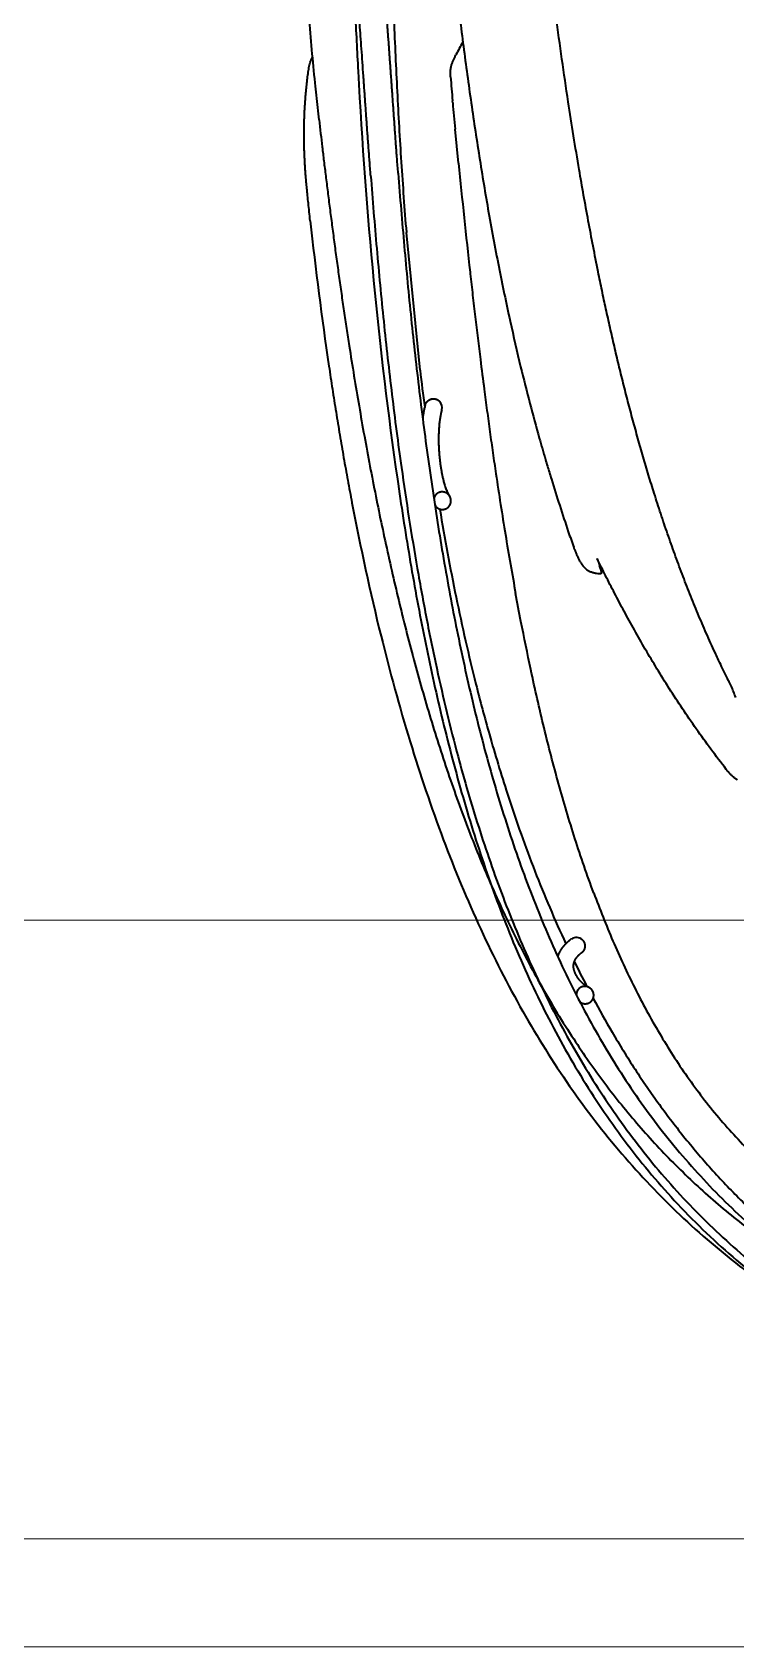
# Model space of a CAD drawing. Header units: millimetres. Extents: x 120 to 10915, y 515 to 8014.
# Drawn here: x 442.1 to 646.2, y 900.7 to 1369.2 of the extents above; entities that cross this region are included whole.
import ezdxf

# ---------------------------------------------------------------- set-up
doc = ezdxf.new("R2010")
doc.units = ezdxf.units.MM
doc.layers.get('0').update_dxf_attribs({"lineweight": 13})
doc.layers.add('201_Dimensions', color=7, linetype='Continuous', lineweight=13)
doc.layers.add('206_Cab_side_and_top_view', color=7, linetype='Continuous', lineweight=13)

# ---------------------------------------------------------------- blocks, each defined once
blk = doc.blocks.new('2409089_1')
at = {"layer": '206_Cab_side_and_top_view', "color": 3, "lineweight": 35}
for p, q in [((564.08, -821.23), (564.04, -820.71)), ((565.78, -838.78), (564.78, -828.87)), ((571.61, -835.9), (571.67, -836.05)), ((569.11, -870.38), (569.16, -870.83)), ((606.69, -955.49), (606.69, -955.5)), ((605.72, -957.74), (606.18, -957.8)), ((607.11, -957.79), (607.26, -957.77))]:
    blk.add_line(p, q, dxfattribs=at)
for centre, radius, start, end in [((644.8, -846.92), 89.05, 150.9478, 153.6033), ((565.54, -807.57), 0.558, 120.2997, 154.8467), ((1169.56, -769.65), 607.67, 184.15276, 184.81954), ((1341.54, -753.66), 780.39, 184.96735, 185.53013), ((3176.47, -579.94), 2623.49, 185.66224, 186.35608), ((1152.4, -758.84), 585.41, 197.05223, 198.6185), ((689.12, -915.08), 96.49, 198.528, 201.3634), ((577.71, -965.42), 30.64, 16.4632, 18.9013), ((201.59, -1164.87), 476.38, 21.0446, 21.4763)]:
    blk.add_arc(centre, radius, start, end, dxfattribs=at)
for points, degree, knots in [([(606.28, -870.25), (605.79, -867.79), (604.81, -862.87), (603.41, -855.47), (602.06, -848.06), (600.64, -839.84), (599.14, -830.81), (597.47, -820.12), (595.77, -808.58), (594.05, -796.18), (592.44, -783.77), (590.91, -771.35), (589.47, -758.92), (588.1, -746.48), (586.8, -734.03), (585.98, -725.73), (585.57, -721.58)], 3, [0, 0, 0, 0, 7.528896, 15.057431, 22.587713, 30.117743, 40.0909, 50.063671, 62.576633, 75.090604, 87.605814, 100.122116, 112.63446, 125.147972, 137.662778, 150.179511, 150.179511, 150.179511, 150.179511]), ([(564.94, -786.38), (565.57, -791.85), (566.9, -802.8), (569.12, -819.26), (571.56, -835.66), (574.31, -852.19), (577.33, -868.48), (579.59, -879.33), (580.74, -884.58)], 3, [0, 0, 0, 0, 16.537104, 33.097357, 49.807436, 66.273006, 83.376407, 99.511379, 99.511379, 99.511379, 99.511379]), ([(563.49, -813.66), (563.47, -813.51), (563.45, -813.2), (563.44, -812.75), (563.44, -812.3), (563.46, -811.88), (563.5, -811.47), (563.56, -811.1), (563.63, -810.78), (563.72, -810.43), (563.84, -810.05), (563.99, -809.62), (564.15, -809.22), (564.32, -808.83), (564.49, -808.45), (564.67, -808.09), (564.85, -807.71), (564.97, -807.46), (565.04, -807.33)], 3, [0, 0, 0, 0, 0.437569, 0.923816, 1.363079, 1.785943, 2.193448, 2.587782, 2.896304, 3.197383, 3.658745, 4.105869, 4.542702, 4.978589, 5.37364, 5.77778, 6.193787, 6.623186, 6.623186, 6.623186, 6.623186]), ([(569.16, -870.84), (569.4, -872.92), (569.87, -877.09), (570.59, -883.32), (571.34, -889.53), (572.2, -896.55), (573.1, -903.56), (574.02, -910.57), (574.87, -916.72), (575.73, -922.83), (576.75, -929.85), (577.96, -937.75), (579.36, -946.5), (580.82, -955.11), (581.83, -960.79), (582.35, -963.61)], 3, [0, 0, 0, 0, 6.297667, 12.57459, 18.82765, 25.053792, 33.782387, 40.040911, 46.255031, 52.422172, 58.539874, 67.533402, 76.399371, 85.131718, 93.725035, 93.725035, 93.725035, 93.725035]), ([(622.55, -934.56), (622.27, -933.68), (621.72, -931.92), (620.91, -929.28), (620.12, -926.63), (619.34, -923.97), (618.57, -921.32), (617.82, -918.65), (617.08, -915.99), (616.35, -913.32), (615.64, -910.65), (614.94, -907.97), (614.25, -905.3), (613.57, -902.61), (612.91, -899.93), (612.25, -897.24), (611.61, -894.56), (610.98, -891.86), (610.36, -889.17), (609.74, -886.47), (609.14, -883.78), (608.55, -881.08), (607.97, -878.37), (607.4, -875.67), (606.84, -872.96), (606.47, -871.16), (606.28, -870.25)], 3, [0, 0, 0, 0, 2.76674, 5.533324, 8.299754, 11.066033, 13.832164, 16.598149, 19.363989, 22.129688, 24.895293, 27.660766, 30.426107, 33.19132, 35.956406, 38.721367, 41.486204, 44.250921, 47.015592, 49.780151, 52.5446, 55.308938, 58.073168, 60.837291, 63.601305, 66.365211, 66.365211, 66.365211, 66.365211]), ([(580.74, -884.58), (581.72, -889.01), (583.56, -897.01), (586.4, -908.33), (588.84, -917.3), (590.76, -923.97), (591.94, -927.95), (592.52, -929.86), (592.72, -930.51)], 3, [0, 0, 0, 0, 13.608836, 24.611465, 35.012375, 41.501249, 45.429075, 47.472741, 47.472741, 47.472741, 47.472741]), ([(644.89, -990.46), (644.63, -989.96), (643.99, -988.67), (642.97, -986.6), (641.66, -983.89), (640.31, -981.02), (638.92, -977.99), (637.66, -975.16), (636.43, -972.32), (635.22, -969.47), (634.04, -966.61), (632.88, -963.73), (631.75, -960.85), (630.64, -957.96), (629.55, -955.06), (628.49, -952.16), (627.45, -949.24), (626.42, -946.32), (625.42, -943.39), (624.45, -940.46), (623.49, -937.51), (622.86, -935.55), (622.55, -934.56)], 3, [14.06638, 14.06638, 14.06638, 14.06638, 15.752711, 18.377443, 21.001974, 24.792123, 27.889897, 30.987406, 34.084656, 37.181655, 40.278408, 43.37492, 46.471196, 49.567242, 52.663066, 55.758671, 58.854062, 61.949244, 65.044222, 68.139002, 71.233589, 74.32799, 74.32799, 74.32799, 74.32799]), ([(601.12, -954.47), (601.03, -954.31), (600.88, -954.01), (600.66, -953.57), (600.47, -953.15), (600.3, -952.77), (600.14, -952.41), (600, -952.07), (599.86, -951.75), (599.73, -951.43), (599.61, -951.12), (599.49, -950.82), (599.37, -950.52), (599.29, -950.33), (599.25, -950.23)], 3, [0, 0, 0, 0, 0.540049, 1.030731, 1.480439, 1.898592, 2.285488, 2.654232, 3.008466, 3.351881, 3.684427, 4.009707, 4.328048, 4.638912, 4.638912, 4.638912, 4.638912]), ([(601.12, -954.47), (601.17, -954.57), (601.28, -954.75), (601.44, -955.01), (601.59, -955.25), (601.75, -955.47), (601.95, -955.72), (602.19, -956), (602.44, -956.26), (602.71, -956.51), (603.01, -956.74), (603.36, -956.97), (603.73, -957.17), (604.1, -957.33), (604.51, -957.48), (604.9, -957.59), (605.3, -957.68), (605.58, -957.72), (605.72, -957.74)], 3, [0, 0, 0, 0, 0.324085, 0.626601, 0.911145, 1.184017, 1.441818, 1.861423, 2.286992, 2.534188, 2.973186, 3.426754, 3.754889, 4.249193, 4.644514, 5.05521, 5.459808, 5.885673, 5.885673, 5.885673, 5.885673]), ([(643.47, -1014.7), (641.96, -1012.77), (639.01, -1008.89), (634.76, -1003.01), (630.74, -997.14), (626.94, -991.31), (623.36, -985.54), (619.98, -979.86), (616.81, -974.3), (613.83, -968.88), (611.05, -963.61), (608.45, -958.52), (606.79, -955.17), (605.99, -953.53)], 3, [0, 0, 0, 0, 7.373006, 14.627107, 21.745604, 28.711624, 35.507837, 42.117761, 48.524616, 54.713729, 60.673189, 66.39486, 71.878358, 71.878358, 71.878358, 71.878358]), ([(605.99, -953.53), (606.01, -953.58), (606.03, -953.64), (606.05, -953.7), (606.2, -954.09), (606.34, -954.48), (606.46, -954.82), (606.58, -955.16), (606.69, -955.49)], 5, [3.659435, 3.659435, 3.659435, 3.659435, 3.659435, 3.659435, 4.106086, 4.106086, 4.106086, 6.605884, 6.605884, 6.605884, 6.605884, 6.605884, 6.605884]), ([(606.18, -957.8), (606.2, -957.8), (606.25, -957.81), (606.33, -957.82), (606.4, -957.82), (606.48, -957.83), (606.55, -957.84), (606.63, -957.84), (606.7, -957.84), (606.78, -957.85), (606.85, -957.85), (606.92, -957.85), (607, -957.85), (607.05, -957.85), (607.07, -957.85)], 3, [0, 0, 0, 0, 0.0740626, 0.1484006, 0.223139, 0.2982685, 0.3737152, 0.4492673, 0.5246954, 0.5998006, 0.6743453, 0.7483159, 0.8217193, 0.8948278, 0.8948278, 0.8948278, 0.8948278]), ([(607.28, -957.57), (607.28, -957.49), (607.26, -957.38), (607.23, -957.25), (607.18, -957.07), (607.13, -956.87), (607.11, -956.83), (607.1, -956.79), (607.09, -956.74)], 5, [0, 0, 0, 0, 0, 0, 1.298554, 1.298554, 1.298554, 1.672898, 1.672898, 1.672898, 1.672898, 1.672898, 1.672898]), ([(605.01, -1050.59), (603.07, -1045.37), (599.45, -1034.83), (594.7, -1018.8), (590.45, -1002.42), (586.91, -986.74), (584.24, -973.72), (582.85, -966.34), (582.35, -963.61)], 3, [0, 0, 0, 0, 16.709878, 33.429748, 50.128928, 67.472128, 81.658589, 89.99196, 89.99196, 89.99196, 89.99196]), ([(646.7, -1017.87), (646.62, -1017.8), (646.44, -1017.66), (646.16, -1017.44), (645.87, -1017.21), (645.58, -1016.96), (645.28, -1016.7), (644.99, -1016.43), (644.7, -1016.14), (644.46, -1015.88), (644.24, -1015.64), (644.05, -1015.42), (643.84, -1015.17), (643.65, -1014.93), (643.53, -1014.77), (643.47, -1014.7)], 3, [0, 0, 0, 0, 0.329693, 0.683102, 1.053633, 1.436631, 1.836012, 2.241294, 2.649341, 3.056963, 3.286996, 3.623625, 3.948624, 4.256802, 4.539467, 4.539467, 4.539467, 4.539467]), ([(605.01, -1050.59), (605.88, -1052.93), (607.68, -1057.6), (610.54, -1064.52), (613.59, -1071.37), (616.85, -1078.12), (620.31, -1084.77), (624, -1091.29), (627.93, -1097.68), (632.1, -1103.9), (636.54, -1109.95), (641.24, -1115.79), (646.21, -1121.42), (651.44, -1126.8), (656.93, -1131.92), (662.67, -1136.76), (668.64, -1141.32), (672.77, -1144.17), (674.87, -1145.54)], 3, [0, 0, 0, 0, 7.494958, 14.989719, 22.484006, 29.977967, 37.471406, 44.965099, 52.459297, 59.954274, 67.450085, 74.947507, 82.447093, 89.949424, 97.452442, 104.95911, 112.47491, 119.995235, 119.995235, 119.995235, 119.995235])]:
    blk.add_open_spline(points, degree=degree, knots=knots, dxfattribs=at)
blk.add_open_spline([(607.28, -957.57), (607.29, -957.64), (607.29, -957.7), (607.29, -957.74), (607.28, -957.76), (607.26, -957.77)], degree=5, dxfattribs=at)
blk = doc.blocks.new('2454955_1')
at = {"layer": '206_Cab_side_and_top_view', "color": 3, "lineweight": 35}
for centre, radius, start, end in [((1551.45, -712.45), 1032.41, 186.32521, 186.76321), ((1678.18, -728.31), 1162.42, 186.28021, 188.37655)]:
    blk.add_arc(centre, radius, start, end, dxfattribs=at)
for points, knots in [([(525.32, -826.19), (525.19, -825.01), (524.93, -822.63), (524.55, -819.06), (523.61, -810.24), (521.84, -789.83), (518.98, -757.87), (516.9, -732.34), (516.02, -719.57)], [0, 0, 0, 0, 3.576716, 7.17311, 10.770414, 30.193288, 68.612887, 107.03148, 107.03148, 107.03148, 107.03148]), ([(522.18, -812.26), (522.22, -812), (522.3, -811.44), (522.46, -810.65), (522.65, -809.91), (522.87, -809.22), (523.13, -808.52), (523.34, -808.05), (523.45, -807.82)], [0, 0, 0, 0, 0.792355, 1.697731, 2.396215, 3.0956, 3.863879, 4.633938, 4.633938, 4.633938, 4.633938]), ([(521.06, -835.64), (521.04, -835.19), (521.02, -834.28), (520.99, -832.93), (520.97, -831.59), (520.97, -830.24), (520.97, -828.89), (521, -827.32), (521.05, -825.56), (521.13, -823.61), (521.23, -821.68), (521.37, -819.77), (521.53, -817.87), (521.72, -815.98), (521.94, -814.11), (522.1, -812.87), (522.19, -812.25)], [0, 0, 0, 0, 1.366222, 2.71891, 4.058063, 5.386718, 6.757077, 8.118397, 10.084639, 12.035265, 13.970056, 15.891499, 17.797082, 19.690835, 21.573482, 23.445767, 23.445767, 23.445767, 23.445767]), ([(522.74, -855.47), (522.65, -854.6), (522.47, -852.91), (522.21, -850.47), (521.98, -848.22), (521.79, -846.19), (521.62, -844.38), (521.48, -842.77), (521.37, -841.33), (521.28, -840.04), (521.2, -838.85), (521.15, -837.73), (521.1, -836.67), (521.07, -835.98), (521.06, -835.64)], [0, 0, 0, 0, 2.621698, 5.100383, 7.369623, 9.400716, 11.217214, 12.820687, 14.249241, 15.538082, 16.719534, 17.830517, 18.88484, 19.904604, 19.904604, 19.904604, 19.904604]), ([(526.22, -834.03), (526.3, -834.7), (526.46, -836.06), (526.71, -838.14), (526.97, -840.29), (527.24, -842.5), (527.53, -844.77), (527.82, -847.09), (528.11, -849.44), (528.42, -851.83), (528.73, -854.25), (529.05, -856.69), (529.37, -859.15), (529.7, -861.62), (530.03, -864.1), (530.37, -866.59), (530.72, -869.09), (531.07, -871.6), (531.42, -874.11), (531.78, -876.63), (532.15, -879.14), (532.52, -881.66), (532.89, -884.18), (533.27, -886.7), (533.66, -889.22), (533.92, -890.9), (534.05, -891.74)], [0, 0, 0, 0, 2.015808, 4.110365, 6.277279, 8.510668, 10.800213, 13.138682, 15.515778, 17.92711, 20.365461, 22.82678, 25.3067, 27.801645, 30.307607, 32.823532, 35.347581, 37.878263, 40.414258, 42.954535, 45.498088, 48.043986, 50.591133, 53.139222, 55.687961, 58.237625, 58.237625, 58.237625, 58.237625]), ([(534.05, -891.74), (534.96, -897.57), (536.86, -909.23), (540.01, -926.67), (543.48, -944.05), (547.32, -961.37), (551.57, -978.59), (556.31, -995.69), (561.59, -1012.65), (567.48, -1029.4), (574.08, -1045.9), (581.48, -1062.08), (589.76, -1077.83), (595.92, -1087.97), (599.18, -1092.93)], [0, 0, 0, 0, 17.710825, 35.430876, 53.158171, 70.891724, 88.629661, 106.37481, 124.126661, 141.886213, 159.653803, 177.427832, 195.212256, 213.007902, 213.007902, 213.007902, 213.007902]), ([(528.17, -897.65), (528.5, -899.88), (529.17, -904.32), (530.22, -910.98), (531.31, -917.6), (532.44, -924.19), (533.62, -930.76), (534.44, -935.13), (534.86, -937.31)], [0, 0, 0, 0, 6.748278, 13.496834, 20.204414, 26.878015, 33.55194, 40.225956, 40.225956, 40.225956, 40.225956]), ([(534.86, -937.31), (537.34, -950.28), (542.36, -973.56), (551.26, -1006.17), (560.85, -1034.61), (571.7, -1060.8), (583.89, -1084.77), (597.55, -1106.64), (612.76, -1126.45), (629.67, -1144.29), (648.35, -1160.18), (668.93, -1174.21), (691.48, -1186.44), (707.47, -1193.28), (715.77, -1196.43)], [0, 0, 0, 0, 39.576784, 71.42838, 101.355058, 129.583116, 156.375941, 181.951524, 206.831422, 231.181754, 255.540864, 280.267491, 305.765886, 332.381514, 332.381514, 332.381514, 332.381514]), ([(599.18, -1092.93), (600.61, -1095.12), (603.56, -1099.46), (608.18, -1105.82), (613.01, -1112.03), (618.05, -1118.07), (623.3, -1123.93), (628.77, -1129.6), (634.43, -1135.07), (640.3, -1140.33), (646.36, -1145.38), (652.59, -1150.21), (659, -1154.81), (663.38, -1157.73), (665.6, -1159.15)], [0, 0, 0, 0, 7.857599, 15.717947, 23.58119, 31.447453, 39.31722, 47.190117, 55.06619, 62.945482, 70.828317, 78.71441, 86.603809, 94.496606, 94.496606, 94.496606, 94.496606])]:
    blk.add_open_spline(points, degree=3, knots=knots, dxfattribs=at)
blk = doc.blocks.new('2458034_1')
at = {"layer": '206_Cab_side_and_top_view', "color": 3, "lineweight": 35}
for p, q in [((554.62, -898.84), (550.64, -858.9)), ((558.9, -937.96), (558.95, -938.04)), ((558.9, -937.96), (558.95, -938.04))]:
    blk.add_line(p, q, dxfattribs=at)
for centre, radius, start, end in [((3017.21, -681.03), 2484.04, 182.624, 183.0228), ((1497.93, -786.58), 949.97, 186.78686, 187.4381), ((558.42, -909.67), 2.58, 344.4643, 43.5655), ((560.96, -936.76), 2.61, 31.7822, 44.678), ((561.17, -936.66), 2.61, 211.8158, 224.6823), ((880.42, -933.61), 312.61, 205.9513, 207.4216), ((602.55, -1080.11), 2.6, 232.8473, 242.4644), ((609.66, -1066.46), 18, 241.2371, 242.4745), ((602.4, -1080.27), 2.61, 45.4499, 62.2375)]:
    blk.add_arc(centre, radius, start, end, dxfattribs=at)
for centre, major_axis, ratio, start_param, end_param in [((39995.8, 50150.49), (-39244.33, -51487.54), 0.080284, 6.188935, 6.20455), ((599.93, -1065.99), (-1.23, -2.22), 0.981134, 2.850464, 4.262265)]:
    blk.add_ellipse(centre, major_axis=major_axis, ratio=ratio, start_param=start_param, end_param=end_param, dxfattribs=at)
for points, degree, knots in [([(548.26, -841.66), (548.2, -840.95), (548.1, -839.56), (547.94, -837.47), (547.78, -835.4), (547.63, -833.35), (547.48, -831.3), (547.33, -829.26), (547.19, -827.21), (547.04, -825.17), (546.9, -823.12), (546.75, -821.08), (546.61, -819.03), (546.46, -816.98), (546.32, -814.94), (546.18, -812.91), (546.04, -810.9), (545.89, -808.9), (545.75, -806.94), (545.61, -805.01), (545.48, -803.13), (545.34, -801.29), (545.21, -799.51), (545.08, -797.8), (544.95, -796.16), (544.81, -794.47), (544.67, -792.75), (544.52, -791.03), (544.38, -789.44), (544.24, -787.92), (544.1, -786.48), (543.98, -785.25), (543.88, -784.29), (543.79, -783.55), (543.71, -782.87), (543.64, -782.26), (543.57, -781.71), (543.5, -781.2), (543.43, -780.74), (543.37, -780.3), (543.31, -779.9), (543.26, -779.51), (543.2, -779.14), (543.15, -778.79), (543.1, -778.45), (543.06, -778.12), (543.01, -777.8), (542.98, -777.6), (542.97, -777.5)], 3, [0, 0, 0, 0, 2.117912, 4.209103, 6.280856, 8.339592, 10.390508, 12.437867, 14.484767, 16.533198, 18.584104, 20.637166, 22.691215, 24.743547, 26.790784, 28.828193, 30.850306, 32.850376, 34.822218, 36.757851, 38.650409, 40.492357, 42.276537, 43.996164, 45.64505, 47.21767, 49.083484, 50.814893, 52.408347, 53.862306, 55.397929, 56.75054, 57.567364, 58.308833, 58.984019, 59.596049, 60.152902, 60.662442, 61.128855, 61.56508, 61.970945, 62.360209, 62.730702, 63.090058, 63.433868, 63.767163, 64.085015, 64.39306, 64.39306, 64.39306, 64.39306]), ([(540.28, -842.28), (540.18, -840.87), (539.96, -838.09), (539.65, -833.94), (539.35, -829.83), (539.06, -825.74), (538.77, -821.64), (538.48, -817.55), (538.2, -813.49), (537.92, -809.5), (537.64, -805.64), (537.37, -801.95), (537.11, -798.49), (536.86, -795.32), (536.62, -792.47), (536.4, -789.97), (536.2, -787.83), (536.02, -786.02), (535.85, -784.53), (535.71, -783.32), (535.58, -782.31), (535.46, -781.45), (535.34, -780.67), (535.24, -779.94), (535.14, -779.25), (535.08, -778.8), (535.04, -778.58)], 3, [0, 0, 0, 0, 4.224725, 8.369203, 12.479489, 16.583941, 20.693309, 24.800973, 28.882739, 32.898008, 36.794268, 40.513007, 43.995724, 47.189916, 50.055171, 52.567545, 54.720578, 56.523924, 58.006928, 59.210797, 60.200494, 61.048117, 61.821948, 62.557968, 63.258813, 63.919854, 63.919854, 63.919854, 63.919854]), ([(547.04, -797.28), (547.17, -800.73), (547.46, -807.62), (547.95, -817.92), (548.51, -828.19), (549.13, -838.43), (549.84, -848.67), (550.36, -855.49), (550.64, -858.9)], 3, [0, 0, 0, 0, 10.365752, 20.671382, 30.946654, 41.209359, 51.467162, 61.730175, 61.730175, 61.730175, 61.730175]), ([(540.28, -842.28), (540.56, -845.83), (541.12, -852.92), (542.03, -863.54), (543, -874.14), (544.05, -884.74), (545.19, -895.34), (546.43, -905.93), (547.76, -916.53), (549.38, -928.47), (551.36, -941.75), (553.76, -956.34), (556.43, -970.88), (559.29, -984.84), (562.34, -998.2), (565.37, -1010.17), (568.47, -1021.27), (571.59, -1031.51), (574.97, -1041.69), (578.63, -1051.79), (582.6, -1061.78), (586.89, -1071.66), (591.52, -1081.4), (596.51, -1090.96), (601.88, -1100.33), (607.63, -1109.46), (613.78, -1118.34), (620.33, -1126.92), (627.29, -1135.18), (634.65, -1143.09), (642.42, -1150.62), (650.57, -1157.74), (659.09, -1164.45), (667.96, -1170.71), (677.15, -1176.52), (686.63, -1181.87), (696.35, -1186.77), (706.26, -1191.21), (716.3, -1195.23), (723.07, -1197.65), (726.46, -1198.8)], 3, [0, 0, 0, 0, 10.681883, 21.336207, 31.981209, 42.628768, 53.285662, 63.954283, 74.633839, 85.321344, 100.114296, 114.904369, 129.686666, 144.462937, 157.628258, 170.800453, 181.495512, 192.202813, 202.925071, 213.66342, 224.417869, 235.186268, 245.965736, 256.752729, 267.544028, 278.336938, 289.130278, 299.92393, 310.719497, 321.519735, 332.328339, 343.149415, 353.986311, 364.840887, 375.712111, 386.594749, 397.477948, 408.343859, 419.166268, 429.909389, 429.909389, 429.909389, 429.909389]), ([(548.26, -841.66), (548.53, -845.19), (549.1, -852.26), (550, -862.83), (550.97, -873.39), (552.02, -883.93), (553.16, -894.46), (554.38, -904.99), (555.7, -915.5), (557.12, -926), (558.65, -936.49), (560.3, -946.95), (562.08, -957.38), (563.99, -967.77), (566.06, -978.12), (568.29, -988.43), (570.71, -998.69), (573.32, -1008.89), (576.15, -1019.03), (579.22, -1029.09), (582.53, -1039.07), (586.12, -1048.95), (590, -1058.72), (594.18, -1068.35), (598.68, -1077.82), (603.53, -1087.11), (608.73, -1096.19), (614.29, -1105.03), (620.23, -1113.61), (626.55, -1121.9), (633.26, -1129.86), (640.35, -1137.48), (647.83, -1144.73), (656.36, -1152.19), (665.12, -1158.98), (674.04, -1165.12), (682.25, -1170.22), (690.7, -1174.96), (696.47, -1177.87), (699.39, -1179.26)], 3, [0, 0, 0, 0, 10.639362, 21.249622, 31.845504, 42.436913, 53.029407, 63.62518, 74.223673, 84.822584, 95.418497, 106.007884, 116.587741, 127.156647, 137.714152, 148.261069, 158.798557, 169.328221, 179.8518, 190.370526, 200.885179, 211.395883, 221.901379, 232.399568, 242.88769, 253.363035, 263.823586, 274.268336, 284.697763, 295.114139, 305.521195, 315.924302, 326.329838, 336.744641, 349.902621, 359.549159, 369.215765, 378.900856, 388.599011, 388.599011, 388.599011, 388.599011]), ([(556.11, -908.99), (556.13, -908.89), (556.17, -908.79), (556.21, -908.69), (556.32, -908.43), (556.48, -908.18), (556.59, -908.04), (556.72, -907.9), (556.86, -907.77), (556.86, -907.77), (556.96, -907.68), (557.07, -907.59), (557.18, -907.52), (557.38, -907.4), (557.61, -907.3), (557.71, -907.26), (557.92, -907.2), (558.13, -907.16), (558.24, -907.14), (558.56, -907.12), (558.89, -907.14), (559.1, -907.19), (559.41, -907.28), (559.7, -907.43), (559.79, -907.49), (559.96, -907.59), (560.11, -907.71), (560.17, -907.77), (560.23, -907.83), (560.29, -907.89)], 5, [0, 0, 0, 0, 0, 0, 0.526, 0.526, 0.526, 1.442245, 1.442245, 1.442245, 1.47477, 1.47477, 1.47477, 2.129118, 2.129118, 2.129118, 2.681407, 2.681407, 2.681407, 3.226639, 3.226639, 3.226639, 4.310828, 4.310828, 4.310828, 4.849284, 4.849284, 4.849284, 5.281487, 5.281487, 5.281487, 5.281487, 5.281487, 5.281487]), ([(556.11, -908.99), (556.06, -909.15), (555.97, -909.48), (555.85, -909.97), (555.75, -910.44), (555.66, -910.91), (555.57, -911.37), (555.49, -911.83), (555.42, -912.28), (555.38, -912.58), (555.36, -912.74)], 3, [0, 0, 0, 0, 0.51818, 1.021135, 1.498365, 1.972471, 2.43996, 2.904681, 3.366019, 3.823585, 3.823585, 3.823585, 3.823585]), ([(560.91, -910.37), (560.88, -910.49), (560.81, -910.73), (560.73, -911.1), (560.64, -911.47), (560.57, -911.84), (560.5, -912.22), (560.43, -912.59), (560.37, -912.97), (560.31, -913.45), (560.24, -914.02), (560.17, -914.69), (560.11, -915.37), (560.07, -916.05), (560.03, -916.73), (560, -917.41), (559.99, -918.1), (559.98, -918.7), (559.99, -919.22), (559.99, -919.65), (560, -920.09), (560.01, -920.53), (560.03, -920.97), (560.05, -921.4), (560.07, -921.84), (560.1, -922.28), (560.13, -922.71), (560.16, -923.15), (560.2, -923.59), (560.24, -924.03), (560.28, -924.47), (560.33, -924.9), (560.38, -925.34), (560.44, -925.76), (560.49, -926.17), (560.55, -926.56), (560.61, -926.95), (560.67, -927.37), (560.75, -927.82), (560.83, -928.3), (560.92, -928.78), (561.01, -929.25), (561.11, -929.72), (561.22, -930.19), (561.33, -930.66), (561.46, -931.17), (561.62, -931.74), (561.81, -932.35), (562.02, -932.96), (562.23, -933.49), (562.42, -933.94), (562.6, -934.33), (562.8, -934.71), (562.99, -935.07), (563.13, -935.29), (563.19, -935.39)], 3, [0, 0, 0, 0, 0.378397, 0.754725, 1.135277, 1.514326, 1.897501, 2.27959, 2.666259, 3.052147, 3.72161, 4.39627, 5.07548, 5.753885, 6.436917, 7.119558, 7.804683, 8.489701, 8.926655, 9.363645, 9.800703, 10.237858, 10.675141, 11.112583, 11.550215, 11.988069, 12.427097, 12.866407, 13.306027, 13.745985, 14.186308, 14.627021, 15.068151, 15.509726, 15.903664, 16.298002, 16.692767, 17.087991, 17.573503, 18.059851, 18.543539, 19.028298, 19.508989, 19.991115, 20.469761, 20.944501, 21.592601, 22.234731, 22.873177, 23.508419, 23.935291, 24.362291, 24.791544, 25.2245, 25.570604, 25.570604, 25.570604, 25.570604]), ([(548.03, -930.44), (549.12, -937.98), (551.45, -953.05), (555.56, -975.55), (560.41, -997.93), (566.12, -1020.14), (572.88, -1042.09), (580.88, -1063.67), (590.38, -1084.69), (601.52, -1104.77), (614.41, -1123.67), (629.25, -1141.34), (646.16, -1157.52), (664.92, -1171.78), (685, -1183.85), (705.99, -1193.82), (727.74, -1202), (742.58, -1206.4), (750.06, -1208.38)], 3, [0, 0, 0, 0, 22.854109, 45.728661, 68.617045, 91.529224, 114.496887, 137.498899, 160.536787, 183.615906, 206.320961, 229.059498, 252.703311, 276.380772, 299.613162, 322.842019, 346.03289, 369.241918, 369.241918, 369.241918, 369.241918]), ([(562.82, -934.93), (562.67, -934.77), (562.5, -934.63), (562.32, -934.51), (562.03, -934.36), (561.71, -934.26), (561.61, -934.23), (561.39, -934.19), (561.17, -934.17), (561.06, -934.16), (560.63, -934.17), (560.2, -934.27), (559.89, -934.4), (559.61, -934.58), (559.36, -934.81), (559.36, -934.81), (559.2, -934.96), (559.06, -935.12), (558.93, -935.3), (558.79, -935.56), (558.69, -935.84), (558.66, -935.93), (558.64, -936.02), (558.62, -936.1)], 5, [0, 0, 0, 0, 0, 0, 1.093661, 1.093661, 1.093661, 1.644181, 1.644181, 1.644181, 2.194912, 2.194912, 2.194912, 3.83085, 3.83085, 3.83085, 3.865968, 3.865968, 3.865968, 4.923172, 4.923172, 4.923172, 5.374373, 5.374373, 5.374373, 5.374373, 5.374373, 5.374373]), ([(559.31, -938.5), (559.38, -938.57), (559.46, -938.64), (559.54, -938.71), (559.84, -938.93), (560.17, -939.09), (560.42, -939.18), (560.75, -939.25), (561.09, -939.26), (561.16, -939.26), (561.32, -939.25), (561.47, -939.23), (561.55, -939.22), (561.69, -939.19), (561.84, -939.15), (561.91, -939.13), (562.05, -939.08), (562.19, -939.01), (562.26, -938.98), (562.45, -938.87), (562.63, -938.74), (562.74, -938.65), (562.86, -938.54), (562.96, -938.42), (562.97, -938.41), (563.06, -938.3), (563.15, -938.19), (563.22, -938.07), (563.36, -937.82), (563.46, -937.54), (563.51, -937.4), (563.6, -936.95), (563.59, -936.48), (563.54, -936.18), (563.43, -935.84), (563.27, -935.52), (563.24, -935.48), (563.21, -935.43), (563.19, -935.39)], 5, [0, 0, 0, 0, 0, 0, 0.531232, 0.531232, 0.531232, 1.837677, 1.837677, 1.837677, 2.223443, 2.223443, 2.223443, 2.60921, 2.60921, 2.60921, 2.985037, 2.985037, 2.985037, 3.36139, 3.36139, 3.36139, 4.102507, 4.102507, 4.102507, 4.148142, 4.148142, 4.148142, 4.832619, 4.832619, 4.832619, 5.604775, 5.604775, 5.604775, 7.133026, 7.133026, 7.133026, 7.394446, 7.394446, 7.394446, 7.394446, 7.394446, 7.394446]), ([(560.34, -939.13), (561.05, -943.41), (562.55, -951.94), (565.03, -964.68), (567.77, -977.35), (570.94, -990.66), (574.9, -1005.52), (579.3, -1020.04), (583.77, -1033.24), (587.87, -1044.24), (592.18, -1054.85), (595.29, -1061.83), (596.9, -1065.29)], 3, [0, 0, 0, 0, 12.998325, 25.975859, 38.935732, 51.882185, 67.023376, 85.079541, 97.368807, 108.828461, 120.287056, 131.73999, 131.73999, 131.73999, 131.73999]), ([(598.5, -1063.94), (598.43, -1063.99), (598.29, -1064.09), (598.09, -1064.24), (597.91, -1064.39), (597.73, -1064.53), (597.56, -1064.67), (597.4, -1064.82), (597.24, -1064.96), (597.09, -1065.11), (596.94, -1065.25), (596.79, -1065.4), (596.66, -1065.54), (596.53, -1065.68), (596.4, -1065.82), (596.28, -1065.96), (596.16, -1066.1), (596.05, -1066.24), (595.94, -1066.38), (595.83, -1066.53), (595.73, -1066.67), (595.63, -1066.81), (595.53, -1066.95), (595.44, -1067.09), (595.35, -1067.24), (595.27, -1067.38), (595.18, -1067.52), (595.11, -1067.67), (595.03, -1067.81), (594.96, -1067.96), (594.89, -1068.1), (594.82, -1068.24), (594.76, -1068.39), (594.7, -1068.53), (594.64, -1068.68), (594.58, -1068.83), (594.55, -1068.92), (594.53, -1068.97)], 3, [0, 0, 0, 0, 0.261414, 0.516614, 0.74603, 0.971545, 1.193431, 1.411843, 1.626931, 1.838837, 2.048094, 2.251113, 2.444496, 2.635196, 2.82367, 3.010013, 3.194319, 3.376677, 3.557479, 3.734717, 3.909155, 4.081913, 4.25319, 4.423054, 4.591572, 4.758808, 4.925149, 5.088617, 5.250656, 5.411612, 5.571607, 5.730692, 5.888917, 6.046328, 6.202974, 6.359058, 6.514555, 6.514555, 6.514555, 6.514555]), ([(601.37, -1068.03), (601.33, -1068.07), (601.24, -1068.13), (601.12, -1068.22), (601, -1068.32), (600.89, -1068.41), (600.78, -1068.5), (600.68, -1068.59), (600.58, -1068.69), (600.49, -1068.77), (600.41, -1068.85), (600.33, -1068.93), (600.26, -1069), (600.19, -1069.08), (600.13, -1069.15), (600.06, -1069.23), (600, -1069.3), (599.93, -1069.4), (599.84, -1069.51), (599.75, -1069.65), (599.66, -1069.78), (599.58, -1069.91), (599.51, -1070.04), (599.44, -1070.17), (599.38, -1070.29), (599.33, -1070.41), (599.28, -1070.53), (599.24, -1070.65), (599.2, -1070.76), (599.17, -1070.87), (599.15, -1070.95), (599.13, -1071.02), (599.12, -1071.09), (599.1, -1071.17), (599.09, -1071.25), (599.08, -1071.35), (599.06, -1071.45), (599.05, -1071.57), (599.05, -1071.69), (599.05, -1071.81), (599.05, -1071.93), (599.06, -1072.05), (599.07, -1072.18), (599.08, -1072.29), (599.09, -1072.38), (599.1, -1072.45), (599.12, -1072.52), (599.13, -1072.59), (599.15, -1072.66), (599.16, -1072.73), (599.18, -1072.81), (599.2, -1072.89), (599.22, -1072.97), (599.25, -1073.06), (599.28, -1073.15), (599.31, -1073.24), (599.34, -1073.33), (599.38, -1073.43), (599.41, -1073.52), (599.45, -1073.61), (599.49, -1073.7), (599.52, -1073.78), (599.56, -1073.86), (599.6, -1073.95), (599.64, -1074.03), (599.68, -1074.12), (599.73, -1074.2), (599.78, -1074.29), (599.83, -1074.39), (599.89, -1074.5), (599.96, -1074.61), (600.03, -1074.72), (600.1, -1074.84), (600.18, -1074.96), (600.26, -1075.07), (600.34, -1075.19), (600.42, -1075.31), (600.51, -1075.42), (600.59, -1075.53), (600.67, -1075.63), (600.76, -1075.73), (600.85, -1075.84), (600.94, -1075.94), (601.03, -1076.04), (601.13, -1076.14), (601.19, -1076.21), (601.23, -1076.24)], 3, [0, 0, 0, 0, 0.160492, 0.316449, 0.468067, 0.615537, 0.757106, 0.894893, 1.029068, 1.159797, 1.268293, 1.374398, 1.478208, 1.57982, 1.679325, 1.776812, 1.872366, 1.966072, 2.138403, 2.304728, 2.465555, 2.621362, 2.765858, 2.906431, 3.043441, 3.177229, 3.304118, 3.42851, 3.550681, 3.670896, 3.74432, 3.817147, 3.889434, 3.961237, 4.048566, 4.13536, 4.253443, 4.370944, 4.488088, 4.60509, 4.728366, 4.851947, 4.980879, 5.11055, 5.180612, 5.250977, 5.321673, 5.392729, 5.467409, 5.542501, 5.618029, 5.694018, 5.786656, 5.879991, 5.974056, 6.068884, 6.168731, 6.269399, 6.370915, 6.473309, 6.562667, 6.65271, 6.743457, 6.834927, 6.929304, 7.024441, 7.120359, 7.217081, 7.332935, 7.450012, 7.58518, 7.722019, 7.86061, 8.001043, 8.140562, 8.282135, 8.425888, 8.571958, 8.702288, 8.83468, 8.969261, 9.106173, 9.241474, 9.379424, 9.520204, 9.66401, 9.66401, 9.66401, 9.66401]), ([(601.73, -1064.21), (601.86, -1064.33), (601.97, -1064.47), (602.06, -1064.62), (602.23, -1064.92), (602.35, -1065.25), (602.39, -1065.43), (602.48, -1066.01), (602.4, -1066.6), (602.26, -1067), (602.05, -1067.37), (601.77, -1067.68), (601.76, -1067.69), (601.69, -1067.76), (601.61, -1067.84), (601.53, -1067.91), (601.46, -1067.97), (601.37, -1068.03)], 5, [0, 0, 0, 0, 0, 0, 0.875508, 0.875508, 0.875508, 1.757068, 1.757068, 1.757068, 3.828666, 3.828666, 3.828666, 3.857112, 3.857112, 3.857112, 4.370448, 4.370448, 4.370448, 4.370448, 4.370448, 4.370448]), ([(603.61, -1077.96), (603.43, -1077.86), (603.23, -1077.78), (603.02, -1077.72), (602.71, -1077.66), (602.39, -1077.66), (602.28, -1077.66), (602.07, -1077.68), (601.86, -1077.72), (601.76, -1077.75), (601.48, -1077.83), (601.22, -1077.96), (601.06, -1078.05), (600.91, -1078.16), (600.77, -1078.29), (600.76, -1078.29), (600.66, -1078.38), (600.57, -1078.48), (600.49, -1078.58), (600.35, -1078.77), (600.23, -1078.97), (600.19, -1079.06), (600.07, -1079.33), (599.99, -1079.61), (599.96, -1079.8), (599.95, -1080), (599.95, -1080.19)], 5, [0, 0, 0, 0, 0, 0, 1.061459, 1.061459, 1.061459, 1.596254, 1.596254, 1.596254, 2.13432, 2.13432, 2.13432, 3.048066, 3.048066, 3.048066, 3.081967, 3.081967, 3.081967, 3.728244, 3.728244, 3.728244, 4.242983, 4.242983, 4.242983, 5.207891, 5.207891, 5.207891, 5.207891, 5.207891, 5.207891]), ([(601.23, -1076.24), (601.26, -1076.27), (601.32, -1076.34), (601.42, -1076.43), (601.52, -1076.52), (601.62, -1076.61), (601.73, -1076.71), (601.84, -1076.8), (601.95, -1076.89), (602.07, -1076.98), (602.19, -1077.07), (602.32, -1077.17), (602.45, -1077.26), (602.58, -1077.35), (602.72, -1077.44), (602.87, -1077.53), (603.02, -1077.63), (603.2, -1077.73), (603.39, -1077.84), (603.54, -1077.92), (603.61, -1077.96)], 3, [0, 0, 0, 0, 0.130402, 0.263563, 0.399659, 0.538875, 0.678972, 0.822596, 0.96997, 1.121331, 1.271606, 1.426082, 1.585009, 1.748651, 1.917282, 2.091194, 2.270688, 2.45608, 2.696423, 2.946999, 2.946999, 2.946999, 2.946999]), ([(601.35, -1082.42), (601.41, -1082.45), (601.48, -1082.48), (601.55, -1082.51), (601.7, -1082.57), (601.84, -1082.61), (601.91, -1082.63), (602.06, -1082.67), (602.21, -1082.69), (602.29, -1082.7), (602.44, -1082.71), (602.59, -1082.71), (602.67, -1082.71), (602.89, -1082.69), (603.11, -1082.65), (603.26, -1082.61), (603.47, -1082.53), (603.66, -1082.44), (603.73, -1082.4), (603.85, -1082.33), (603.97, -1082.25), (604.03, -1082.21), (604.14, -1082.12), (604.24, -1082.03), (604.28, -1081.99), (604.33, -1081.94), (604.38, -1081.88), (604.39, -1081.88), (604.54, -1081.7), (604.67, -1081.51), (604.78, -1081.31), (604.97, -1080.83), (605.03, -1080.3), (605.02, -1080), (604.95, -1079.63), (604.82, -1079.29), (604.79, -1079.22), (604.72, -1079.08), (604.65, -1078.95), (604.62, -1078.89), (604.55, -1078.79), (604.48, -1078.69), (604.45, -1078.65), (604.39, -1078.58), (604.33, -1078.51), (604.29, -1078.47), (604.26, -1078.44), (604.23, -1078.41)], 5, [0, 0, 0, 0, 0, 0, 0.381982, 0.381982, 0.381982, 0.764493, 0.764493, 0.764493, 1.14549, 1.14549, 1.14549, 1.526486, 1.526486, 1.526486, 2.271742, 2.271742, 2.271742, 2.636628, 2.636628, 2.636628, 3.001513, 3.001513, 3.001513, 3.314917, 3.314917, 3.314917, 3.359719, 3.359719, 3.359719, 4.476213, 4.476213, 4.476213, 5.972778, 5.972778, 5.972778, 6.343627, 6.343627, 6.343627, 6.714463, 6.714463, 6.714463, 6.952952, 6.952952, 6.952952, 7.190936, 7.190936, 7.190936, 7.190936, 7.190936, 7.190936]), ([(604.83, -1081.16), (606.6, -1084.47), (610.51, -1091.42), (616.87, -1101.73), (623.95, -1112.02), (631.48, -1121.86), (639.51, -1131.28), (648.05, -1140.22), (657.1, -1148.66), (663.44, -1153.92), (666.7, -1156.46)], 3, [0, 0, 0, 0, 11.254766, 23.921007, 36.330636, 48.716511, 61.08327, 73.438858, 85.795284, 98.162416, 98.162416, 98.162416, 98.162416])]:
    blk.add_open_spline(points, degree=degree, knots=knots, dxfattribs=at)
blk = doc.blocks.new('BLOCK94')
at = {"layer": '201_Dimensions', "color": 2, "lineweight": 18}
blk.add_line((2000, -1269.319824), (243, -1269.319824), dxfattribs=at)
blk = doc.blocks.new('BLOCK108')
at = {"layer": '201_Dimensions', "color": 2, "lineweight": 18}
blk.add_line((1950, -1238), (318, -1238), dxfattribs=at)
blk = doc.blocks.new('BLOCK109')
at = {"layer": '201_Dimensions', "color": 2, "lineweight": 18}
blk.add_line((1950, -1058.5), (393, -1058.5), dxfattribs=at)

msp = doc.modelspace()

# ---------------------------------------------------------------- block references
at = {"color": 7, "lineweight": 35}
for name in ['2409089_1', '2458034_1', '2454955_1']:
    msp.add_blockref(name, (0, 2170), dxfattribs=at)
at = {"layer": '201_Dimensions', "lineweight": 0}
for name in ['BLOCK94', 'BLOCK108', 'BLOCK109']:
    msp.add_blockref(name, (0, 2170), dxfattribs=at)

doc.saveas('drawing.dxf')
